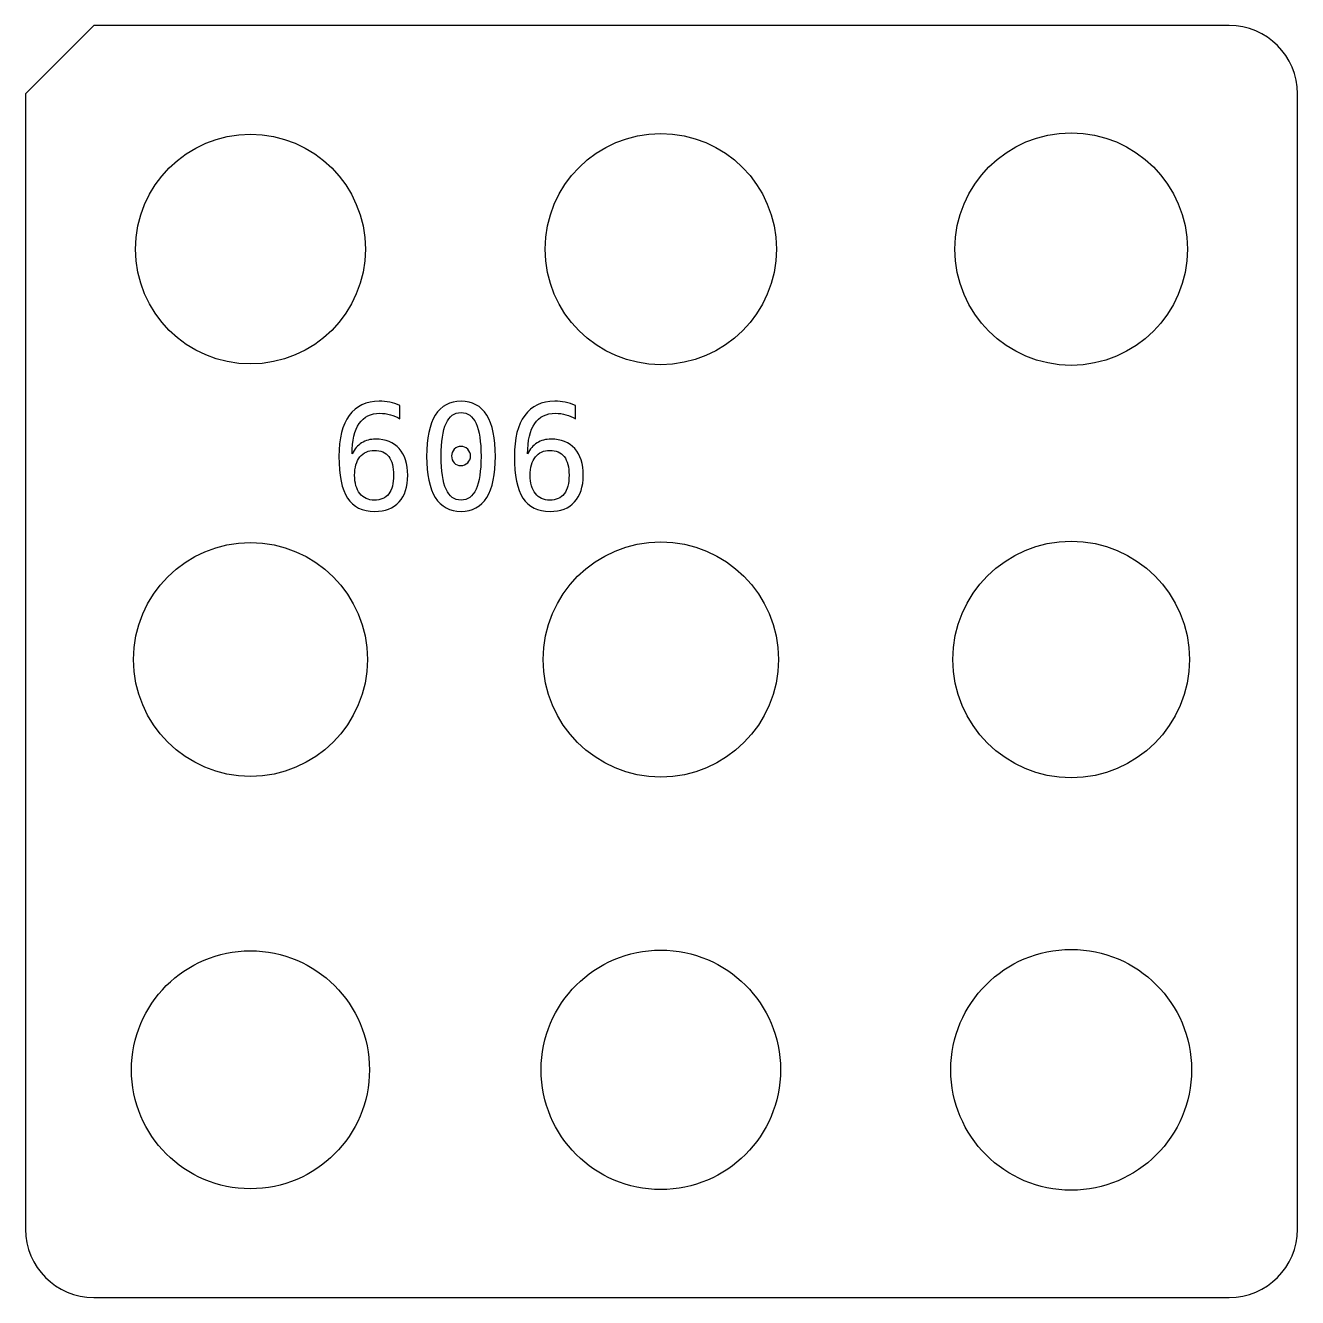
# Model space of a CAD drawing. Extents: x -151.5 to -58.5, y -195 to -102.
import ezdxf

# ---------------------------------------------------------------- set-up
doc = ezdxf.new("R2010")
doc.units = 0
doc.header["$MEASUREMENT"] = 0
doc.layers.add('LAYER_1', color=7, linetype='CONTINUOUS')

msp = doc.modelspace()

# ---------------------------------------------------------------- linework, layer by layer
at = {"layer": 'LAYER_1'}
for centre, major_axis in [((-135.05, -118.35), (0, 8.4)), ((-105.05, -118.35), (0, 8.45)), ((-75.05, -118.35), (0, 8.5)), ((-135.05, -148.35), (0, 8.55)), ((-105.05, -148.35), (0, 8.6)), ((-75.05, -148.35), (0, 8.65)), ((-135.05, -178.35), (0, 8.7)), ((-105.05, -178.35), (0, 8.75)), ((-75.05, -178.35), (0, 8.8))]:
    msp.add_ellipse(centre, major_axis=major_axis, ratio=1, dxfattribs=at)
for points, knots in [([(-151.5, -190), (-151.5, -190), (-151.5, -107), (-151.5, -107), (-151.5, -107), (-151.5, -107), (-146.5, -102), (-146.5, -102), (-146.5, -102), (-146.5, -102), (-63.5, -102), (-63.5, -102), (-63.5, -102), (-60.7391, -102), (-58.5, -104.2391), (-58.5, -107), (-58.5, -107), (-58.5, -107), (-58.5, -190), (-58.5, -190), (-58.5, -190), (-58.5, -192.7609), (-60.7391, -195), (-63.5, -195), (-63.5, -195), (-63.5, -195), (-146.5, -195), (-146.5, -195), (-146.5, -195), (-149.2609, -195), (-151.5, -192.7609), (-151.5, -190)], [0, 0, 0, 0, 0.125, 0.125, 0.125, 0.125, 0.25, 0.25, 0.25, 0.25, 0.375, 0.375, 0.375, 0.375, 0.5, 0.5, 0.5, 0.5, 0.625, 0.625, 0.625, 0.625, 0.75, 0.75, 0.75, 0.75, 0.875, 0.875, 0.875, 0.875, 1, 1, 1, 1]), ([(-124.1192, -129.7829), (-124.1192, -129.7829), (-124.1192, -130.7508), (-124.1192, -130.7508), (-124.1192, -130.7508), (-124.3377, -130.6229), (-124.5703, -130.5235), (-124.8172, -130.456), (-124.8172, -130.456), (-125.0622, -130.3885), (-125.3198, -130.3547), (-125.5861, -130.3547), (-125.5861, -130.3547), (-126.2521, -130.3547), (-126.7583, -130.6052), (-127.101, -131.106), (-127.101, -131.106), (-127.4438, -131.6068), (-127.616, -132.3456), (-127.616, -133.3205), (-127.616, -133.3205), (-127.4491, -132.9725), (-127.2182, -132.7061), (-126.9234, -132.5214), (-126.9234, -132.5214), (-126.6286, -132.3349), (-126.2912, -132.2425), (-125.9094, -132.2425), (-125.9094, -132.2425), (-125.1599, -132.2425), (-124.581, -132.4716), (-124.169, -132.9316), (-124.169, -132.9316), (-123.7587, -133.3916), (-123.5527, -134.0433), (-123.5527, -134.8851), (-123.5527, -134.8851), (-123.5527, -135.7251), (-123.7641, -136.3751), (-124.1867, -136.8368), (-124.1867, -136.8368), (-124.6112, -137.2986), (-125.2061, -137.5295), (-125.9715, -137.5295), (-125.9715, -137.5295), (-126.8737, -137.5295), (-127.5343, -137.2062), (-127.9552, -136.5598), (-127.9552, -136.5598), (-128.3743, -135.9116), (-128.5839, -134.894), (-128.5839, -133.5017), (-128.5839, -133.5017), (-128.5839, -132.191), (-128.3317, -131.1912), (-127.8274, -130.5039), (-127.8274, -130.5039), (-127.3212, -129.8149), (-126.5913, -129.4703), (-125.6341, -129.4703), (-125.6341, -129.4703), (-125.3766, -129.4703), (-125.1209, -129.497), (-124.8633, -129.5503), (-124.8633, -129.5503), (-124.6058, -129.6053), (-124.359, -129.6817), (-124.1192, -129.7829)], [0, 0, 0, 0, 0.0588235, 0.0588235, 0.0588235, 0.0588235, 0.1176471, 0.1176471, 0.1176471, 0.1176471, 0.1764706, 0.1764706, 0.1764706, 0.1764706, 0.2352941, 0.2352941, 0.2352941, 0.2352941, 0.2941176, 0.2941176, 0.2941176, 0.2941176, 0.3529412, 0.3529412, 0.3529412, 0.3529412, 0.4117647, 0.4117647, 0.4117647, 0.4117647, 0.4705882, 0.4705882, 0.4705882, 0.4705882, 0.5294118, 0.5294118, 0.5294118, 0.5294118, 0.5882353, 0.5882353, 0.5882353, 0.5882353, 0.6470588, 0.6470588, 0.6470588, 0.6470588, 0.7058824, 0.7058824, 0.7058824, 0.7058824, 0.7647059, 0.7647059, 0.7647059, 0.7647059, 0.8235294, 0.8235294, 0.8235294, 0.8235294, 0.8823529, 0.8823529, 0.8823529, 0.8823529, 0.9411765, 0.9411765, 0.9411765, 0.9411765, 1, 1, 1, 1]), ([(-119.6564, -129.4703), (-118.827, -129.4703), (-118.2001, -129.8095), (-117.7757, -130.4897), (-117.7757, -130.4897), (-117.3512, -131.1699), (-117.1381, -132.1733), (-117.1381, -133.5017), (-117.1381, -133.5017), (-117.1381, -134.8283), (-117.3512, -135.8299), (-117.7757, -136.5101), (-117.7757, -136.5101), (-118.2001, -137.1903), (-118.827, -137.5295), (-119.6564, -137.5295), (-119.6564, -137.5295), (-120.4857, -137.5295), (-121.1108, -137.1903), (-121.5353, -136.5101), (-121.5353, -136.5101), (-121.958, -135.8299), (-122.1693, -134.8283), (-122.1693, -133.5017), (-122.1693, -133.5017), (-122.1693, -132.1733), (-121.958, -131.1699), (-121.5353, -130.4897), (-121.5353, -130.4897), (-121.1108, -129.8095), (-120.4857, -129.4703), (-119.6564, -129.4703)], [0, 0, 0, 0, 0.125, 0.125, 0.125, 0.125, 0.25, 0.25, 0.25, 0.25, 0.375, 0.375, 0.375, 0.375, 0.5, 0.5, 0.5, 0.5, 0.625, 0.625, 0.625, 0.625, 0.75, 0.75, 0.75, 0.75, 0.875, 0.875, 0.875, 0.875, 1, 1, 1, 1]), ([(-111.29, -129.7829), (-111.29, -129.7829), (-111.29, -130.7508), (-111.29, -130.7508), (-111.29, -130.7508), (-111.5085, -130.6229), (-111.7411, -130.5235), (-111.988, -130.456), (-111.988, -130.456), (-112.233, -130.3885), (-112.4906, -130.3547), (-112.7569, -130.3547), (-112.7569, -130.3547), (-113.4229, -130.3547), (-113.9291, -130.6052), (-114.2718, -131.106), (-114.2718, -131.106), (-114.6146, -131.6068), (-114.7868, -132.3456), (-114.7868, -133.3205), (-114.7868, -133.3205), (-114.6199, -132.9725), (-114.389, -132.7061), (-114.0942, -132.5214), (-114.0942, -132.5214), (-113.7994, -132.3349), (-113.462, -132.2425), (-113.0802, -132.2425), (-113.0802, -132.2425), (-112.3307, -132.2425), (-111.7518, -132.4716), (-111.3398, -132.9316), (-111.3398, -132.9316), (-110.9295, -133.3916), (-110.7235, -134.0433), (-110.7235, -134.8851), (-110.7235, -134.8851), (-110.7235, -135.7251), (-110.9349, -136.3751), (-111.3575, -136.8368), (-111.3575, -136.8368), (-111.782, -137.2986), (-112.3769, -137.5295), (-113.1423, -137.5295), (-113.1423, -137.5295), (-114.0445, -137.5295), (-114.7051, -137.2062), (-115.126, -136.5598), (-115.126, -136.5598), (-115.5451, -135.9116), (-115.7547, -134.894), (-115.7547, -133.5017), (-115.7547, -133.5017), (-115.7547, -132.191), (-115.5025, -131.1912), (-114.9982, -130.5039), (-114.9982, -130.5039), (-114.492, -129.8149), (-113.7621, -129.4703), (-112.8049, -129.4703), (-112.8049, -129.4703), (-112.5474, -129.4703), (-112.2917, -129.497), (-112.0341, -129.5503), (-112.0341, -129.5503), (-111.7766, -129.6053), (-111.5298, -129.6817), (-111.29, -129.7829)], [0, 0, 0, 0, 0.0588235, 0.0588235, 0.0588235, 0.0588235, 0.1176471, 0.1176471, 0.1176471, 0.1176471, 0.1764706, 0.1764706, 0.1764706, 0.1764706, 0.2352941, 0.2352941, 0.2352941, 0.2352941, 0.2941176, 0.2941176, 0.2941176, 0.2941176, 0.3529412, 0.3529412, 0.3529412, 0.3529412, 0.4117647, 0.4117647, 0.4117647, 0.4117647, 0.4705882, 0.4705882, 0.4705882, 0.4705882, 0.5294118, 0.5294118, 0.5294118, 0.5294118, 0.5882353, 0.5882353, 0.5882353, 0.5882353, 0.6470588, 0.6470588, 0.6470588, 0.6470588, 0.7058824, 0.7058824, 0.7058824, 0.7058824, 0.7647059, 0.7647059, 0.7647059, 0.7647059, 0.8235294, 0.8235294, 0.8235294, 0.8235294, 0.8823529, 0.8823529, 0.8823529, 0.8823529, 0.9411765, 0.9411765, 0.9411765, 0.9411765, 1, 1, 1, 1]), ([(-119.6564, -130.3032), (-120.1447, -130.3032), (-120.5106, -130.5661), (-120.7503, -131.0935), (-120.7503, -131.0935), (-120.9919, -131.621), (-121.1126, -132.4237), (-121.1126, -133.5017), (-121.1126, -133.5017), (-121.1126, -134.5779), (-120.9919, -135.3788), (-120.7503, -135.9063), (-120.7503, -135.9063), (-120.5106, -136.4337), (-120.1447, -136.6965), (-119.6564, -136.6965), (-119.6564, -136.6965), (-119.1644, -136.6965), (-118.7968, -136.4337), (-118.5571, -135.9063), (-118.5571, -135.9063), (-118.3156, -135.3788), (-118.1948, -134.5779), (-118.1948, -133.5017), (-118.1948, -133.5017), (-118.1948, -132.4237), (-118.3156, -131.621), (-118.5571, -131.0935), (-118.5571, -131.0935), (-118.7968, -130.5661), (-119.1644, -130.3032), (-119.6564, -130.3032)], [0, 0, 0, 0, 0.125, 0.125, 0.125, 0.125, 0.25, 0.25, 0.25, 0.25, 0.375, 0.375, 0.375, 0.375, 0.5, 0.5, 0.5, 0.5, 0.625, 0.625, 0.625, 0.625, 0.75, 0.75, 0.75, 0.75, 0.875, 0.875, 0.875, 0.875, 1, 1, 1, 1]), ([(-120.349, -133.475), (-120.349, -133.285), (-120.2815, -133.1199), (-120.1483, -132.9813), (-120.1483, -132.9813), (-120.0151, -132.8428), (-119.8553, -132.7735), (-119.667, -132.7735), (-119.667, -132.7735), (-119.4735, -132.7735), (-119.3065, -132.8428), (-119.168, -132.9813), (-119.168, -132.9813), (-119.0295, -133.1199), (-118.9602, -133.285), (-118.9602, -133.475), (-118.9602, -133.475), (-118.9602, -133.6704), (-119.0295, -133.8355), (-119.1662, -133.9705), (-119.1662, -133.9705), (-119.303, -134.1055), (-119.4699, -134.173), (-119.667, -134.173), (-119.667, -134.173), (-119.8624, -134.173), (-120.024, -134.1073), (-120.1536, -133.9758), (-120.1536, -133.9758), (-120.2833, -133.8426), (-120.349, -133.6775), (-120.349, -133.475)], [0, 0, 0, 0, 0.125, 0.125, 0.125, 0.125, 0.25, 0.25, 0.25, 0.25, 0.375, 0.375, 0.375, 0.375, 0.5, 0.5, 0.5, 0.5, 0.625, 0.625, 0.625, 0.625, 0.75, 0.75, 0.75, 0.75, 0.875, 0.875, 0.875, 0.875, 1, 1, 1, 1]), ([(-125.9928, -133.0648), (-126.4404, -133.0648), (-126.7938, -133.2264), (-127.0495, -133.5478), (-127.0495, -133.5478), (-127.307, -133.8711), (-127.4349, -134.3168), (-127.4349, -134.8851), (-127.4349, -134.8851), (-127.4349, -135.4552), (-127.307, -135.9009), (-127.0495, -136.2242), (-127.0495, -136.2242), (-126.7938, -136.5456), (-126.4404, -136.7072), (-125.9928, -136.7072), (-125.9928, -136.7072), (-125.5275, -136.7072), (-125.1777, -136.5545), (-124.9415, -136.2472), (-124.9415, -136.2472), (-124.7053, -135.94), (-124.5881, -135.4854), (-124.5881, -134.8851), (-124.5881, -134.8851), (-124.5881, -134.2831), (-124.7053, -133.8284), (-124.9415, -133.523), (-124.9415, -133.523), (-125.1777, -133.2175), (-125.5275, -133.0648), (-125.9928, -133.0648)], [0, 0, 0, 0, 0.125, 0.125, 0.125, 0.125, 0.25, 0.25, 0.25, 0.25, 0.375, 0.375, 0.375, 0.375, 0.5, 0.5, 0.5, 0.5, 0.625, 0.625, 0.625, 0.625, 0.75, 0.75, 0.75, 0.75, 0.875, 0.875, 0.875, 0.875, 1, 1, 1, 1]), ([(-113.1636, -133.0648), (-113.6112, -133.0648), (-113.9646, -133.2264), (-114.2203, -133.5478), (-114.2203, -133.5478), (-114.4778, -133.8711), (-114.6057, -134.3168), (-114.6057, -134.8851), (-114.6057, -134.8851), (-114.6057, -135.4552), (-114.4778, -135.9009), (-114.2203, -136.2242), (-114.2203, -136.2242), (-113.9646, -136.5456), (-113.6112, -136.7072), (-113.1636, -136.7072), (-113.1636, -136.7072), (-112.6983, -136.7072), (-112.3485, -136.5545), (-112.1123, -136.2472), (-112.1123, -136.2472), (-111.8761, -135.94), (-111.7589, -135.4854), (-111.7589, -134.8851), (-111.7589, -134.8851), (-111.7589, -134.2831), (-111.8761, -133.8284), (-112.1123, -133.523), (-112.1123, -133.523), (-112.3485, -133.2175), (-112.6983, -133.0648), (-113.1636, -133.0648)], [0, 0, 0, 0, 0.125, 0.125, 0.125, 0.125, 0.25, 0.25, 0.25, 0.25, 0.375, 0.375, 0.375, 0.375, 0.5, 0.5, 0.5, 0.5, 0.625, 0.625, 0.625, 0.625, 0.75, 0.75, 0.75, 0.75, 0.875, 0.875, 0.875, 0.875, 1, 1, 1, 1])]:
    msp.add_open_spline(points, degree=3, knots=knots, dxfattribs=at)

doc.saveas('drawing.dxf')
